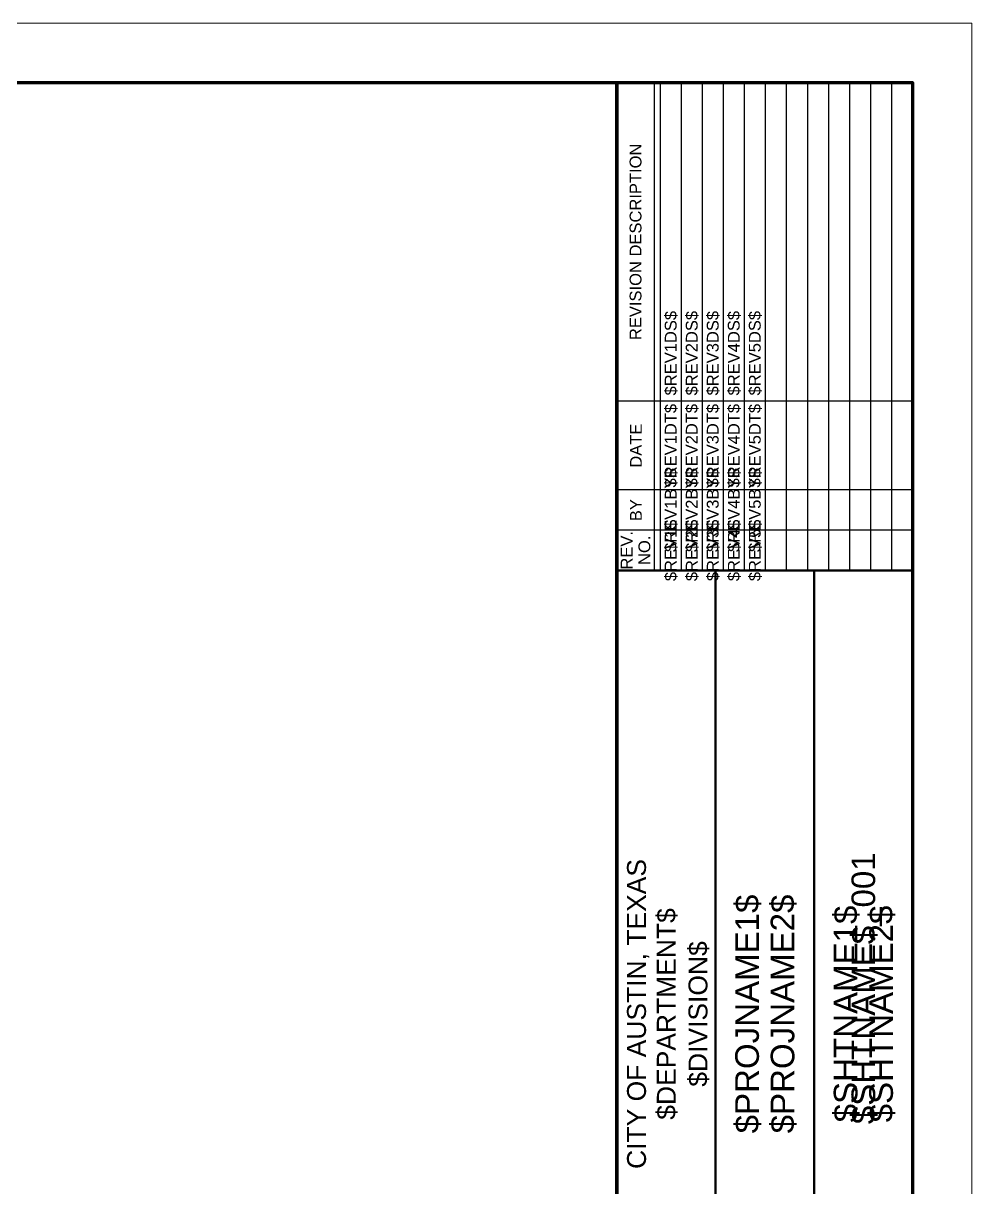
# Model space of a CAD drawing. Extents: x 0 to 34.6, y 0 to 17.
# Drawn here: x 25.98 to 34, y 7.16 to 17 of the extents above; entities that cross this region are included whole.
import ezdxf
from ezdxf.enums import TextEntityAlignment as Align

# ---------------------------------------------------------------- set-up
doc = ezdxf.new("R2010")
doc.units = 0
doc.header["$LTSCALE"] = 0.01
doc.header["$MEASUREMENT"] = 0
doc.layers.add('G-ANNO-TTBL', color=7, linetype='Continuous', lineweight=50)
doc.layers.add('G-ANNO-TTBL-TEXT', color=7, linetype='Continuous', lineweight=20)
doc.layers.add('G-ANNO-TTBL-NPLT', color=7, linetype='Continuous', lineweight=20, plot=False)
doc.styles.add('COA', font='arial.ttf')

msp = doc.modelspace()

# ---------------------------------------------------------------- linework, layer by layer
at = {"layer": 'G-ANNO-TTBL', "lineweight": 120, "flags": 128}
for points in [[(31, 0.5), (2.25, 0.5), (2.25, 16.5), (31, 16.5), (31, 0.5)], [(31, 16.5), (33.5, 16.5), (33.5, 0.5), (31, 0.5)]]:
    msp.add_lwpolyline(points, close=True, dxfattribs=at)
at = {"layer": 'G-ANNO-TTBL', "lineweight": 25}
for points in [[(31.3153, 16.5), (31.3153, 12.375)], [(31.3653, 16.5), (31.3653, 12.375)], [(31.543, 16.5), (31.543, 12.375)], [(31.7208, 16.5), (31.7208, 12.375)], [(31.8986, 16.5), (31.8986, 12.375)], [(32.0764, 16.5), (32.0764, 12.375)], [(32.2542, 16.5), (32.2542, 12.375)], [(32.4319, 16.5), (32.4319, 12.375)], [(32.6099, 16.5), (32.6099, 12.375)], [(32.7879, 16.5), (32.7879, 12.375)], [(32.9659, 16.5), (32.9659, 12.375)], [(33.1439, 16.5), (33.1439, 12.375)], [(33.3219, 16.5), (33.3219, 12.375)], [(33.5, 13.805), (31, 13.805)], [(33.5, 13.055), (31, 13.055)], [(33.5, 12.715), (31, 12.715)]]:
    msp.add_lwpolyline(points, dxfattribs=at)
at = {"layer": 'G-ANNO-TTBL'}
for points in [[(33.5, 12.375), (31, 12.375)], [(31.8334, 12.375), (31.8334, 4.875)], [(32.6667, 12.375), (32.6667, 4.875)]]:
    msp.add_lwpolyline(points, dxfattribs=at)
at = {"layer": 'G-ANNO-TTBL-NPLT', "flags": 128}
msp.add_lwpolyline([(0, 0), (34, 0), (34, 17), (0, 17), (0, 0)], close=True, dxfattribs=at)

# ---------------------------------------------------------------- texts
at = {"layer": 'G-ANNO-TTBL-TEXT', "linetype": 'ByBlock', "lineweight": -2, "transparency": 16777216, "char_height": 0.1, "attachment_point": 5, "rotation": 90, "style": 'COA'}
for s, insert, width in [('REVISION DESCRIPTION', (31.1576, 15.1525), 1.78342), ('DATE', (31.1601, 13.4292), 0.1), ('BY', (31.1601, 12.8842), 0.1)]:
    msp.add_mtext(s, dxfattribs=dict(at, insert=insert, width=width))
at = {"layer": 'G-ANNO-TTBL-TEXT', "linetype": 'ByBlock', "lineweight": -2, "transparency": 16777216, "insert": (31.1576, 12.545), "char_height": 0.1, "attachment_point": 5, "rotation": 90, "line_spacing_factor": 0.9, "style": 'COA'}
msp.add_mtext('REV.\\PNO.', dxfattribs=at)
at = {"layer": 'G-ANNO-TTBL-TEXT', "color": 0, "linetype": 'ByBlock', "lineweight": -2, "transparency": 16777216, "insert": (31.18, 8.6251), "char_height": 0.16, "width": 5.638806, "attachment_point": 5, "rotation": 90, "style": 'COA'}
msp.add_mtext('CITY OF AUSTIN, TEXAS  ', dxfattribs=at)
at = {"layer": 'G-ANNO-TTBL-TEXT', "color": 0, "linetype": 'ByBlock', "lineweight": -2, "transparency": 16777216, "style": 'COA'}
for tag, p in [('$REV1DS$', (31.4542, 13.8541)), ('$REV2DS$', (31.632, 13.8541)), ('$REV3DS$', (31.8097, 13.8541)), ('$REV4DS$', (31.9875, 13.8541)), ('$REV5DS$', (32.1653, 13.8541))]:
    msp.add_attdef(tag, text='####', height=0.1, rotation=90, dxfattribs=at).set_placement(p, align=Align.MIDDLE_LEFT)
for tag, text, height, p in [('$REV1DT$', '####', 0.1, (31.4542, 13.4291)), ('$REV2DT$', '####', 0.1, (31.632, 13.4291)), ('$REV3DT$', '####', 0.1, (31.8097, 13.4291)), ('$REV4DT$', '####', 0.1, (31.9875, 13.4291)), ('$REV5DT$', '####', 0.1, (32.1653, 13.4291)), ('$REV1BY$', '####', 0.1, (31.4542, 12.8841)), ('$REV2BY$', '####', 0.1, (31.632, 12.8841)), ('$REV3BY$', '####', 0.1, (31.8097, 12.8841)), ('$REV4BY$', '####', 0.1, (31.9875, 12.8841)), ('$REV5BY$', '####', 0.1, (32.1653, 12.8841)), ('$REV1$', '####', 0.1, (31.4542, 12.5441)), ('$REV2$', '####', 0.1, (31.632, 12.5441)), ('$REV3$', '####', 0.1, (31.8097, 12.5441)), ('$REV4$', '####', 0.1, (31.9875, 12.5441)), ('$REV5$', '####', 0.1, (32.1653, 12.5441)), ('$PROJNAME1$', 'ASDF1', 0.2, (32.1001, 8.6251)), ('$PROJNAME2$', 'ASDF2', 0.2, (32.4001, 8.6251)), ('$DEPARTMENT$', '#####', 0.16, (31.4167, 8.625)), ('$SHTNAME1$', 'SHEET NAME 1', 0.2, (32.9334, 8.6251)), ('$SHTNAME2$', 'ASDF', 0.2, (33.2334, 8.6251)), ('$DIVISION$', '#####', 0.16, (31.685, 8.625))]:
    msp.add_attdef(tag, text=text, height=height, rotation=90, dxfattribs=at).set_placement(p, align=Align.MIDDLE_CENTER)
msp.add_attdef('$SHTNAME$_001', (33.1833, 7.6931), '############', height=0.2, rotation=90, dxfattribs=at)

doc.saveas('drawing.dxf')
